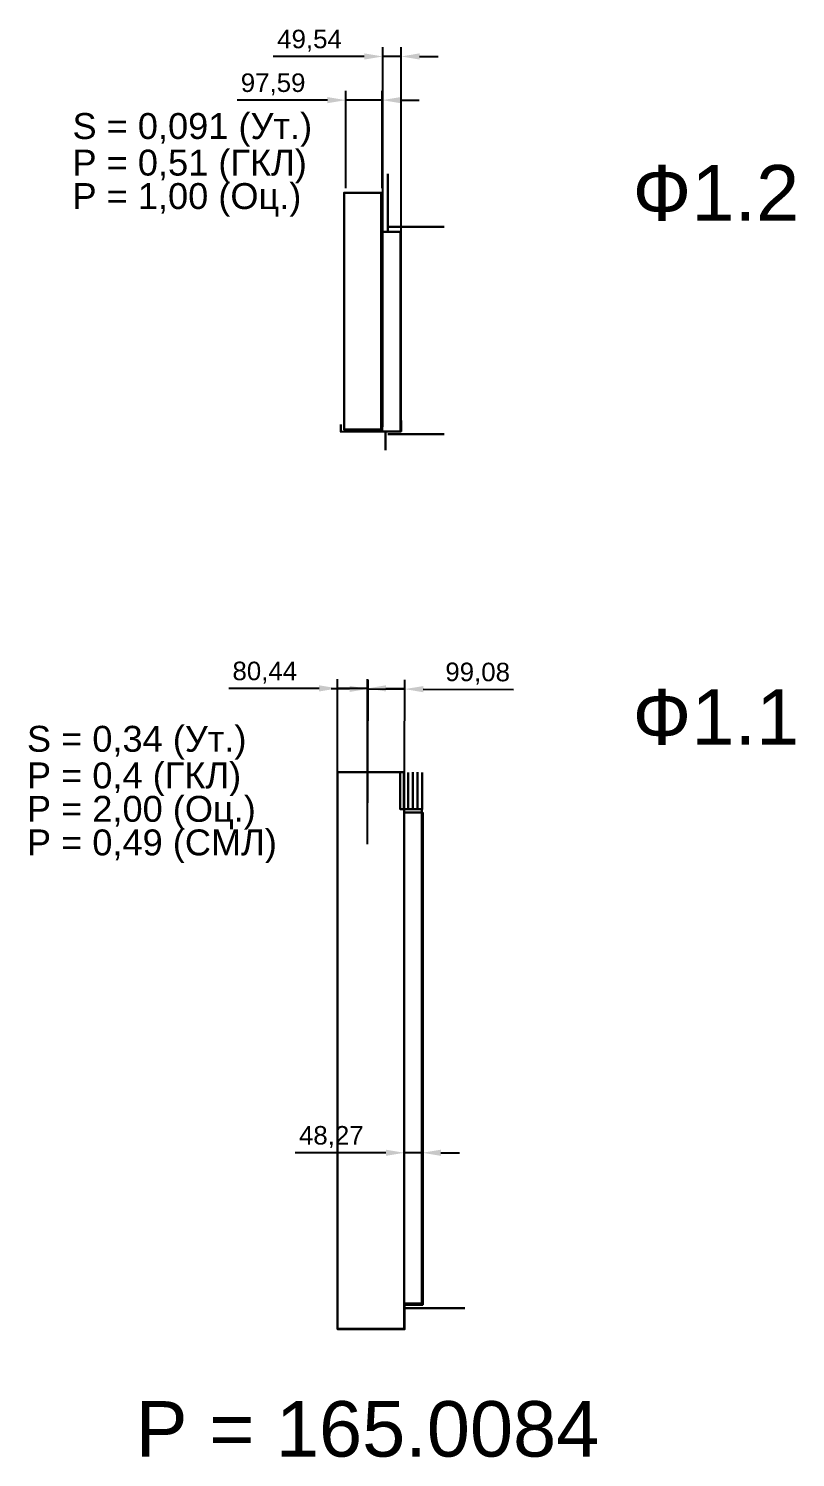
# Model space of a CAD drawing. Header units: millimetres. Extents: x 9898 to 123847, y 25524 to 111871.
# Drawn here: x 9898 to 11970, y 108010 to 111871 of the extents above; entities that cross this region are included whole.
import ezdxf

# ---------------------------------------------------------------- set-up
doc = ezdxf.new("R2010")
doc.units = ezdxf.units.MM
for name, color, linetype, lineweight in [('ГКЛ 12.5 мм (4 слоя) (ф1.1)', 82, 'Continuous', 30), ('ГКЛ 12.5 мм (ф1.2)', 84, 'Continuous', 30), ('Лист Ст. оц. г_к 0.7мм (ф1.1)', 142, 'Continuous', 30), ('Лист Ст. оц. г_к 0.7мм (ф1.2)', 132, 'Continuous', 30), ('СМЛ 10мм (ф1.1)', 64, 'Continuous', 30), ('Утеплитель 145 кг.м3 (ф1.1)', 40, 'Continuous', 30), ('Утеплитель 145 кг.м3 (ф1.2)', 42, 'Continuous', 30)]:
    doc.layers.add(name, color=color, linetype=linetype, lineweight=lineweight)
doc.layers.add('постр', color=210, linetype='Continuous')
doc.styles.get("Standard").update_dxf_attribs({"font": 'arial.ttf'})
doc.dimstyles.new('Аннотативный', dxfattribs={"dimscale": 0, "dimtxt": 2.5, "dimasz": 2.5, "dimexe": 1.25, "dimexo": 0.625, "dimtad": 1, "dimtxsty": 'Standard', "dimcen": 2.5, "dimadec": 0, "dimazin": 0, "dimtfac": 1, "dimtmove": 0, "dimatfit": 3, "dimfxl": 1, "dimarcsym": 0})

# ---------------------------------------------------------------- blocks, each defined once
blk = doc.blocks.new('*D7')
at = {"layer": 'Defpoints', "color": 0, "transparency": 16777216}
for p in [(10733.1, 110088.1), (10733.1, 109654.5), (10813.6, 109654.5)]:
    blk.add_point(p, dxfattribs=at)
at = {"layer": 'постр', "color": 0, "lineweight": -2, "transparency": 16777216}
for p, q in [((10733.1, 109667), (10733.1, 110113.1)), ((10813.6, 109667), (10813.6, 110113.1)), ((10683.1, 110088.1), (10439.6, 110088.1)), ((10813.6, 110088.1), (10733.1, 110088.1)), ((10863.6, 110088.1), (10913.6, 110088.1))]:
    blk.add_line(p, q, dxfattribs=at)
at = {"layer": 'постр', "color": 0, "transparency": 16777216}
for points in [[(10683.1, 110096.4), (10683.1, 110079.8), (10733.1, 110088.1)], [(10863.6, 110096.4), (10863.6, 110079.8), (10813.6, 110088.1)]]:
    blk.add_solid(points, dxfattribs=at)
at = {"layer": 'постр', "color": 0, "transparency": 16777216, "insert": (10536.4, 110130.6), "char_height": 50, "attachment_point": 5}
blk.add_mtext('80,44', dxfattribs=at)
blk = doc.blocks.new('*D8')
at = {"layer": 'Defpoints', "color": 0, "transparency": 16777216}
for p in [(10914.5, 110086.2), (10813.6, 109654.9), (10912.7, 109654.5)]:
    blk.add_point(p, dxfattribs=at)
at = {"layer": 'постр', "color": 0, "lineweight": -2, "transparency": 16777216}
for p, q in [((10813.6, 109667.4), (10815.5, 110111.6)), ((10912.7, 109667), (10914.6, 110111.2)), ((10765.4, 110086.8), (10715.4, 110087)), ((10815.4, 110086.6), (10914.5, 110086.2)), ((10964.5, 110085.9), (11208.3, 110084.9))]:
    blk.add_line(p, q, dxfattribs=at)
at = {"layer": 'постр', "color": 0, "transparency": 16777216}
for points in [[(10765.5, 110095.1), (10765.4, 110078.5), (10815.4, 110086.6)], [(10964.5, 110094.3), (10964.5, 110077.6), (10914.5, 110086.2)]]:
    blk.add_solid(points, dxfattribs=at)
at = {"layer": 'постр', "color": 0, "transparency": 16777216, "insert": (11111.6, 110127.9), "char_height": 50, "attachment_point": 5, "rotation": 359.7547}
blk.add_mtext('99,08', dxfattribs=at)
blk = doc.blocks.new('*D9')
at = {"layer": 'Defpoints', "color": 0, "transparency": 16777216}
for p in [(10913.9, 108833.1), (10913.9, 108425), (10962.2, 108425)]:
    blk.add_point(p, dxfattribs=at)
at = {"layer": 'постр', "color": 0, "lineweight": -2, "transparency": 16777216}
for p, q in [((10913.9, 108437.5), (10913.9, 108858.1)), ((10962.2, 108437.5), (10962.2, 108858.1)), ((10863.9, 108833.1), (10618.2, 108833.1)), ((10962.2, 108833.1), (10913.9, 108833.1)), ((11012.2, 108833.1), (11062.2, 108833.1))]:
    blk.add_line(p, q, dxfattribs=at)
at = {"layer": 'постр', "color": 0, "transparency": 16777216}
for points in [[(10863.9, 108841.4), (10863.9, 108824.8), (10913.9, 108833.1)], [(11012.2, 108841.4), (11012.2, 108824.8), (10962.2, 108833.1)]]:
    blk.add_solid(points, dxfattribs=at)
at = {"layer": 'постр', "color": 0, "transparency": 16777216, "insert": (10716.1, 108875.7), "char_height": 50, "attachment_point": 5}
blk.add_mtext('48,27', dxfattribs=at)
blk = doc.blocks.new('*D10')
at = {"layer": 'Defpoints', "color": 0, "transparency": 16777216}
for p in [(10855.1, 111795.8), (10855.1, 110782.4), (10904.6, 110782.4)]:
    blk.add_point(p, dxfattribs=at)
at = {"layer": 'постр', "color": 0, "lineweight": -2, "transparency": 16777216}
for p, q in [((10805.1, 111795.8), (10559.5, 111795.8)), ((10855.1, 110794.9), (10855.1, 111820.8)), ((10904.6, 111795.8), (10855.1, 111795.8)), ((10904.6, 110794.9), (10904.6, 111820.8)), ((10954.6, 111795.8), (11004.6, 111795.8))]:
    blk.add_line(p, q, dxfattribs=at)
at = {"layer": 'постр', "color": 0, "transparency": 16777216}
for points in [[(10805.1, 111804.2), (10805.1, 111787.5), (10855.1, 111795.8)], [(10954.6, 111804.2), (10954.6, 111787.5), (10904.6, 111795.8)]]:
    blk.add_solid(points, dxfattribs=at)
at = {"layer": 'постр', "color": 0, "transparency": 16777216, "insert": (10657.3, 111838.4), "char_height": 50, "attachment_point": 5}
blk.add_mtext('49,54', dxfattribs=at)
blk = doc.blocks.new('*D11')
at = {"layer": 'Defpoints', "color": 0, "transparency": 16777216}
for p in [(10755.8, 111677.8), (10755.8, 111427.6), (10853.4, 111427.6)]:
    blk.add_point(p, dxfattribs=at)
at = {"layer": 'постр', "color": 0, "lineweight": -2, "transparency": 16777216}
for p, q in [((10705.8, 111677.8), (10462, 111677.8)), ((10755.8, 111440.1), (10755.8, 111702.8)), ((10853.4, 111677.8), (10755.8, 111677.8)), ((10853.4, 111440.1), (10853.4, 111702.8)), ((10903.4, 111677.8), (10953.4, 111677.8))]:
    blk.add_line(p, q, dxfattribs=at)
at = {"layer": 'постр', "color": 0, "transparency": 16777216}
for points in [[(10705.8, 111686.1), (10705.8, 111669.5), (10755.8, 111677.8)], [(10903.4, 111686.1), (10903.4, 111669.5), (10853.4, 111677.8)]]:
    blk.add_solid(points, dxfattribs=at)
at = {"layer": 'постр', "color": 0, "transparency": 16777216, "insert": (10558.9, 111720.3), "char_height": 50, "attachment_point": 5}
blk.add_mtext('97,59', dxfattribs=at)

msp = doc.modelspace()

# ---------------------------------------------------------------- linework, layer by layer
at = {"layer": 'ГКЛ 12.5 мм (4 слоя) (ф1.1)'}
for p, q in [((10924.093, 109861.095), (10924.093, 109761.177)), ((10936.796, 109861.941), (10936.796, 109762.023)), ((10949.074, 109861.941), (10949.074, 109762.023)), ((10961.776, 109861.095), (10961.776, 109761.177))]:
    msp.add_line(p, q, dxfattribs=at)
at = {"layer": 'ГКЛ 12.5 мм (ф1.2)'}
for p, q in [((10869.053, 111478.861), (10868.628, 111325.17)), ((10869.474, 111335.756), (11021.471, 111335.756)), ((10862.7, 110781.117), (10862.7, 110732.005)), ((11021.471, 110774.978), (10868.628, 110774.978))]:
    msp.add_line(p, q, dxfattribs=at)
at = {"layer": 'Лист Ст. оц. г_к 0.7мм (ф1.1)'}
msp.add_lwpolyline([(10733.145, 108376.376), (10733.145, 108356.376), (10913.929, 108356.376), (10913.929, 108426.235), (10960.715, 108426.87), (10960.715, 108569.34), (10960.715, 109581.236), (10960.927, 109762.023), (10902.076, 109762.023), (10902.076, 109861.519), (10733.145, 109861.519), (10733.145, 109841.519)], dxfattribs=at)
at = {"layer": 'Лист Ст. оц. г_к 0.7мм (ф1.2)'}
msp.add_lwpolyline([(10742.036, 110801.117), (10742.036, 110781.117), (10904.616, 110782.387), (10903.528, 110902.382), (10903.386, 111202.205), (10903.386, 111322.205), (10853.386, 111322.205), (10853.386, 111427.63), (10750.503, 111427.63), (10750.503, 111407.63)], dxfattribs=at)
at = {"layer": 'СМЛ 10мм (ф1.1)'}
for p, q in [((10911.813, 109861.095), (10911.813, 109762.023)), ((10902.076, 109762.023), (10952.46, 109762.023)), ((10960.927, 109762.869), (10960.927, 109581.236)), ((10916.47, 108413.109), (11077.358, 108413.109))]:
    msp.add_line(p, q, dxfattribs=at)
at = {"layer": 'Утеплитель 145 кг.м3 (ф1.1)'}
for points in [[(10733.145, 109861.941), (10913.145, 109861.941), (10913.145, 108356.941), (10733.145, 108356.941)], [(10913.145, 109752.286), (10963.145, 109752.286), (10963.145, 108422.286), (10913.145, 108422.286)]]:
    msp.add_lwpolyline(points, close=True, dxfattribs=at)
at = {"layer": 'Утеплитель 145 кг.м3 (ф1.2)'}
for points in [[(10750.503, 111427.63), (10850.503, 111427.63), (10850.503, 110787.63), (10750.503, 110787.63)], [(10853.386, 111322.205), (10903.386, 111322.205), (10903.386, 110782.205), (10853.386, 110782.205)]]:
    msp.add_lwpolyline(points, close=True, dxfattribs=at)

# ---------------------------------------------------------------- texts
at = {"char_height": 150, "attachment_point": 1}
for s, insert in [('Ф1.2', (11529.903, 111502.371)), ('Ф1.1', (11529.903, 110085.919))]:
    msp.add_mtext_dynamic_manual_height_columns(s, width=24077.13328, gutter_width=12.5, heights=[0], dxfattribs=dict(at, insert=insert))
at = {"layer": 'ГКЛ 12.5 мм (4 слоя) (ф1.1)', "insert": (9893.718, 109887.966), "char_height": 70, "attachment_point": 1}
msp.add_mtext_dynamic_manual_height_columns('P = 0,4 (ГКЛ)', width=24077.13328, gutter_width=12.5, heights=[0], dxfattribs=at)
at = {"layer": 'ГКЛ 12.5 мм (ф1.2)', "insert": (10016.757, 111543.957), "char_height": 70, "attachment_point": 1}
msp.add_mtext_dynamic_manual_height_columns('P = 0,51 (ГКЛ)', width=24077.13328, gutter_width=12.5, heights=[0], dxfattribs=at)
at = {"layer": 'Лист Ст. оц. г_к 0.7мм (ф1.1)', "insert": (9893.718, 109797.605), "char_height": 70, "attachment_point": 1}
msp.add_mtext_dynamic_manual_height_columns('P = 2,00 (Оц.)', width=24077.13328, gutter_width=12.5, heights=[0], dxfattribs=at)
at = {"layer": 'Лист Ст. оц. г_к 0.7мм (ф1.2)', "insert": (10016.757, 111453.596), "char_height": 70, "attachment_point": 1}
msp.add_mtext_dynamic_manual_height_columns('P = 1,00 (Оц.)', width=24077.13328, gutter_width=12.5, heights=[0], dxfattribs=at)
at = {"layer": 'СМЛ 10мм (ф1.1)', "insert": (9893.718, 109706.874), "char_height": 70, "attachment_point": 1}
msp.add_mtext_dynamic_manual_height_columns('P = 0,49 (СМЛ)', width=24077.13328, gutter_width=12.5, heights=[0], dxfattribs=at)
at = {"layer": 'Утеплитель 145 кг.м3 (ф1.1)', "insert": (9893.718, 109986.878), "char_height": 70, "attachment_point": 1}
msp.add_mtext_dynamic_manual_height_columns('S = 0,34 (Ут.)', width=24077.13328, gutter_width=12.5, heights=[0], dxfattribs=at)
at = {"layer": 'Утеплитель 145 кг.м3 (ф1.2)', "attachment_point": 1}
for s, insert, char_height in [('S = 0,091 (Ут.)', (10016.757, 111642.869), 70), ('P = 165.0084', (10187.888, 108161.952), 150)]:
    msp.add_mtext_dynamic_manual_height_columns(s, width=24077.13328, gutter_width=12.5, heights=[0], dxfattribs=dict(at, insert=insert, char_height=char_height))

# ---------------------------------------------------------------- dimensions: what is measured, and where the dimension line sits
at = {"layer": 'постр'}
for base, p1, p2, picture, middle in [((10855.08, 111795.849), (10904.616, 110782.387), (10855.08, 110782.387), '*D10', (10657.314, 111838.397)), ((10755.795, 111677.797), (10853.386, 111427.63), (10755.795, 111427.63), '*D11', (10558.882, 111720.345)), ((10733.145, 110088.085), (10813.587, 109654.482), (10733.145, 109654.482), '*D7', (10536.351, 110130.632)), ((10913.929, 108833.11), (10962.197, 108424.965), (10913.929, 108424.965), '*D9', (10716.061, 108875.658))]:
    dim = msp.add_linear_dim(base=base, p1=p1, p2=p2, dimstyle='Аннотативный', dxfattribs=at)
    dim.commit()
    dim.dimension.update_dxf_attribs({"geometry": picture, "text_midpoint": middle})
dim = msp.add_aligned_dim(p1=(10813.587, 109654.906), p2=(10912.662, 109654.482), distance=431.684, dimstyle='Аннотативный', dxfattribs=at)
dim.commit()
dim.dimension.update_dxf_attribs({"geometry": '*D8', "text_midpoint": (11111.604, 110127.866)})

doc.saveas('drawing.dxf')
